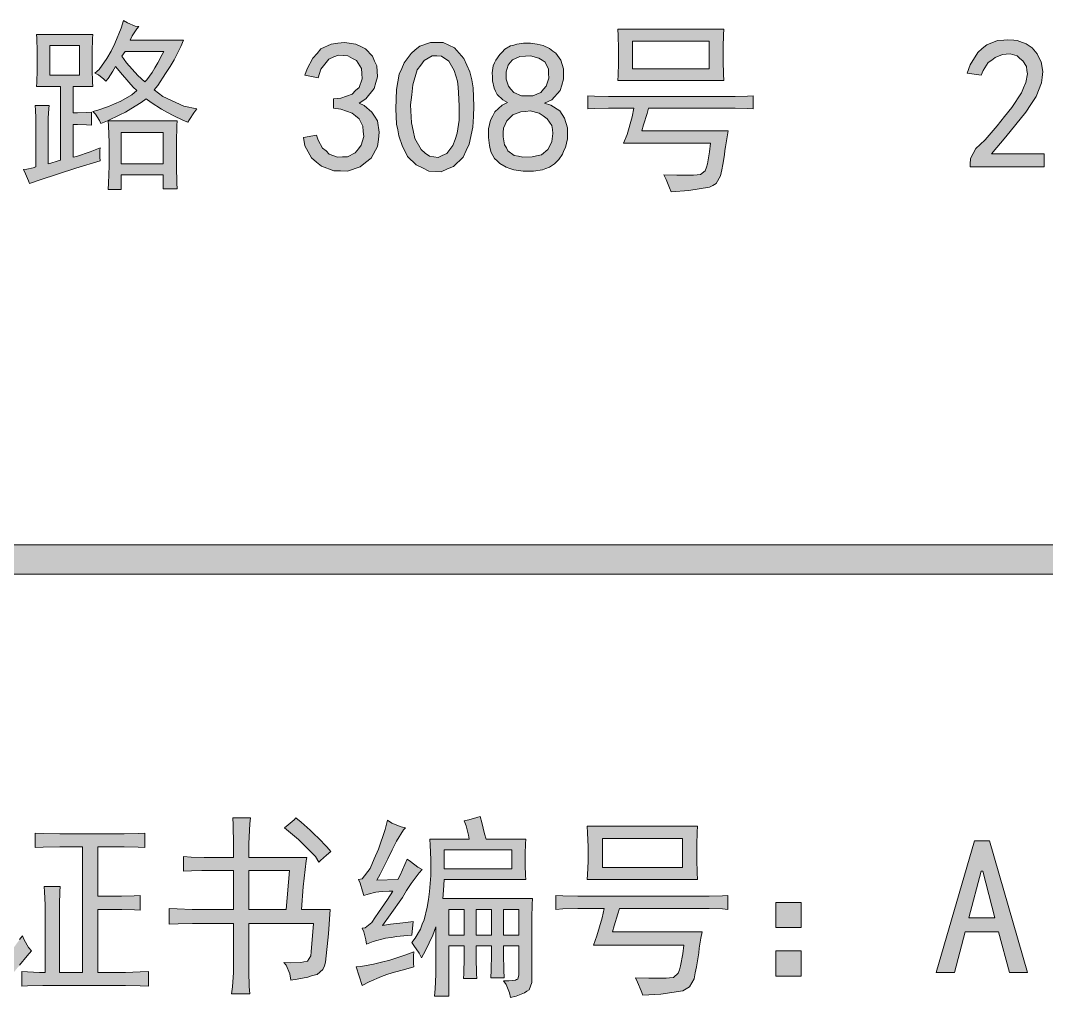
# Model space of a CAD drawing. Header units: millimetres. Extents: x -30643 to 86172, y -19411 to 63186.
# Drawn here: x 79510 to 81593, y 49665 to 51647 of the extents above; entities that cross this region are included whole.
import ezdxf

# ---------------------------------------------------------------- set-up
doc = ezdxf.new("R2010")
doc.units = ezdxf.units.MM

msp = doc.modelspace()

# ---------------------------------------------------------------- hatches: boundary and pattern name
h = msp.add_hatch(color=0)
h.paths.add_polyline_path([(79750.6, 51634.9), (79746.4, 51630), (79737.2, 51615.9), (79733, 51606.7), (79841.4, 51606.7), (79835.7, 51594.1), (79822.4, 51567.3), (79813.9, 51553.3), (79804.8, 51539.2), (79789.3, 51515.3), (79781.5, 51506.1), (79799.1, 51492.7), (79842.1, 51473), (79868.1, 51467.4), (79861.8, 51459.7), (79853.3, 51446.3), (79849.8, 51440.7), (79841.4, 51444.2), (79820.3, 51454), (79808.3, 51460.4), (79796.3, 51466.7), (79775.2, 51480.8), (79765.4, 51487.8), (79755.5, 51480.8), (79734.4, 51467.4), (79723.1, 51461.1), (79711.9, 51455.4), (79686.6, 51443.5), (79673.2, 51437.9), (79670.4, 51444.2), (79662.6, 51456.9), (79657, 51462.5), (79666.9, 51465.3), (79688.7, 51472.3), (79701.3, 51478), (79714, 51482.9), (79736.5, 51496.3), (79746.4, 51504.7), (79738.6, 51511.7), (79717.5, 51536.4), (79703.4, 51553.3), (79697.8, 51544.1), (79688, 51529.3), (79683.7, 51523.7), (79679.5, 51527.9), (79668.3, 51536.4), (79661.2, 51539.9), (79669.7, 51547.6), (79685.8, 51570.1), (79694.3, 51584.9), (79702, 51600.4), (79714.7, 51631.4), (79719.6, 51646.8), (79727.4, 51641.9), (79742.8, 51635.6)])
h.paths.add_polyline_path([(79716.1, 51574.4), (79725.3, 51561), (79748.5, 51535), (79762.6, 51522.3), (79766.8, 51526.5), (79777.3, 51541.3), (79783, 51551.1), (79789.3, 51561), (79797.7, 51577.9), (79801.3, 51584.2), (79722.4, 51584.2)])
h = msp.add_hatch(color=0)
h.paths.add_polyline_path([(80937.7, 51629.3), (80937, 51618), (80936.3, 51592.7), (80936.3, 51578.6), (80936.3, 51564.5), (80937, 51537.8), (80937.7, 51525.1), (80722.4, 51525.1), (80723.1, 51535.7), (80723.8, 51560.3), (80723.8, 51574.4), (80723.8, 51589.1), (80723.1, 51616.6), (80722.4, 51629.3)])
h.paths.add_polyline_path([(80908.1, 51549), (80908.1, 51605.3), (80752.6, 51605.3), (80752.6, 51549)])
h = msp.add_hatch(color=0)
h.paths.add_polyline_path([(79671.8, 51361.9), (79622.5, 51347.1), (79550, 51323.9), (79528.2, 51316.1), (79526.8, 51321.7), (79520.5, 51335.8), (79516.3, 51344.3), (79523.3, 51345), (79536, 51347.8), (79541.6, 51349.9), (79541.6, 51443.5), (79541.6, 51449.1), (79540.9, 51465.3), (79540.2, 51474.4), (79568.3, 51474.4), (79567.6, 51468.1), (79566.2, 51448.4), (79566.2, 51435.7), (79566.2, 51356.2), (79571.9, 51357.6), (79584.5, 51361.2), (79591.6, 51363.3), (79591.6, 51513.1), (79543, 51513.1), (79543.7, 51520.9), (79544.4, 51546.9), (79544.4, 51565.2), (79544.4, 51584.2), (79543.7, 51611), (79543, 51618.7), (79657, 51618.7), (79656.3, 51610.3), (79655.6, 51583.5), (79655.6, 51565.2), (79655.6, 51547.6), (79656.3, 51521.6), (79657, 51513.1), (79616.9, 51513.1), (79616.9, 51459.7), (79626, 51459.7), (79644.3, 51460.4), (79654.2, 51461.1), (79654.2, 51434.3), (79644.3, 51435), (79626, 51435.7), (79616.9, 51435.7), (79616.9, 51369.6), (79623.9, 51371), (79651.4, 51380.1), (79671.8, 51388.6), (79671.1, 51383), (79671.1, 51369.6)])
h.paths.add_polyline_path([(79630.3, 51535.7), (79630.3, 51596.2), (79569.7, 51596.2), (79569.7, 51535.7)])
h = msp.add_hatch(color=0)
h.dxf.hatch_style = 2
h.paths.add_polyline_path([(81438, 51355.5), (81438.7, 51366.8), (81449.3, 51387.2), (81458.4, 51395.6), (81468.3, 51404.8), (81492.9, 51432.9), (81507.7, 51451.9), (81522.5, 51470.2), (81542.2, 51499.8), (81546.4, 51510.3), (81550.6, 51520.9), (81554.1, 51538.5), (81552.7, 51545.5), (81552, 51553.3), (81545, 51565.2), (81538.6, 51570.1), (81533, 51575.1), (81518.9, 51579.3), (81511.2, 51578.6), (81503.5, 51577.9), (81488.7, 51571.6), (81481.6, 51566.6), (81474.6, 51561.7), (81464, 51545.5), (81460.5, 51535.7), (81431.7, 51539.9), (81438, 51556.8), (81453.5, 51582.1), (81462.6, 51589.8), (81471.8, 51597.6), (81493.6, 51606), (81506.3, 51606.7), (81513.3, 51607.4), (81526.7, 51606.7), (81533, 51606), (81538.6, 51604.6), (81551.3, 51599.7), (81557.6, 51595.5), (81564, 51591.3), (81573.8, 51579.3), (81578, 51570.8), (81582.3, 51563.1), (81585.1, 51543.4), (81584.4, 51531.4), (81583, 51520.2), (81571.7, 51492.7), (81561.2, 51476.6), (81550.6, 51461.1), (81510.5, 51411.1), (81480.9, 51376.6), (81587.9, 51376.6), (81587.9, 51349.9), (81438, 51349.9)])
h = msp.add_hatch(color=0)
h.dxf.hatch_style = 2
h.paths.add_polyline_path([(80084.8, 51409.7), (80110.9, 51413.9), (80114.4, 51404.1), (80123.5, 51387.9), (80130.6, 51382.3), (80136.9, 51375.9), (80153.8, 51369.6), (80163.6, 51370.3), (80174.2, 51370.3), (80189.7, 51378.7), (80196, 51386.5), (80201.6, 51394.2), (80207.3, 51411.8), (80205.9, 51421.7), (80205.2, 51432.2), (80197.4, 51447.7), (80190.4, 51453.3), (80183.4, 51459), (80160.8, 51466.7), (80145.4, 51468.8), (80145.4, 51487.8), (80160.8, 51489.2), (80183.4, 51497.7), (80190.4, 51504.7), (80197.4, 51511), (80203.8, 51528.6), (80203.1, 51539.2), (80202.3, 51549.7), (80192.5, 51565.9), (80184.1, 51570.1), (80174.9, 51575.1), (80155.9, 51576.5), (80146.1, 51573), (80136.2, 51568.7), (80120, 51548.3), (80114.4, 51530.7), (80087.7, 51535.7), (80091.9, 51549), (80103.8, 51570.8), (80112.3, 51580), (80120, 51589.1), (80141.1, 51599), (80154.5, 51601.1), (80167.9, 51602.5), (80191.1, 51599), (80200.9, 51594.1), (80210.8, 51589.1), (80224.9, 51574.4), (80229.1, 51564.5), (80233.3, 51554.7), (80234.7, 51532.8), (80231.2, 51520.9), (80228.4, 51508.9), (80211.5, 51487.8), (80197.4, 51479.4), (80208, 51474.4), (80223.5, 51461.1), (80229.1, 51452.6), (80234.7, 51443.5), (80238.2, 51420.3), (80236.8, 51405.5), (80234.7, 51391.4), (80222.1, 51367.5), (80210.8, 51359), (80199.5, 51349.9), (80174.2, 51341.4), (80160.1, 51342.2), (80146.1, 51342.2), (80121.4, 51351.3), (80110.9, 51359.7), (80101, 51368.2), (80087.7, 51392.8)])
h = msp.add_hatch(color=0)
h.paths.add_polyline_path([(80272.7, 51487.1), (80273.4, 51506.8), (80279.1, 51537.8), (80284, 51549.7), (80288.9, 51561), (80303, 51580), (80311.4, 51587.7), (80320.6, 51594.8), (80342.4, 51602.5), (80355, 51602.5), (80368.4, 51602.5), (80390.9, 51591.3), (80400.8, 51580.7), (80409.9, 51570.1), (80422.6, 51542.7), (80426.1, 51526.5), (80428.9, 51510.3), (80430.3, 51473), (80429.6, 51451.9), (80428.2, 51430.8), (80421.2, 51396.3), (80414.9, 51383), (80408.5, 51369.6), (80389.5, 51350.6), (80376.9, 51345.7), (80364.2, 51340), (80338.9, 51341.4), (80326.2, 51347.8), (80313.5, 51354.1), (80295.9, 51371), (80291, 51380.9), (80285.4, 51391.4), (80278.3, 51413.2), (80276.2, 51425.2), (80273.4, 51436.4), (80272, 51467.4)])
h.paths.add_polyline_path([(80304.4, 51496.3), (80301.6, 51475.9), (80303.7, 51439.3), (80307.2, 51423.8), (80310.7, 51407.6), (80323.4, 51385.1), (80331.8, 51378), (80340.3, 51371.7), (80357.9, 51368.9), (80366.3, 51373.1), (80375.5, 51377.3), (80388.1, 51393.5), (80392.3, 51405.5), (80396.6, 51418.1), (80400.8, 51444.9), (80400.8, 51459), (80400.8, 51473.7), (80399.4, 51499.8), (80398.7, 51511.7), (80397.3, 51523.7), (80390.2, 51545.5), (80385.3, 51554.7), (80379.7, 51564.5), (80364.9, 51574.4), (80355, 51575.1), (80345.9, 51575.1), (80329.7, 51565.9), (80322.7, 51556.1), (80315.6, 51546.9), (80306.5, 51516.7)])
h = msp.add_hatch(color=0)
h.paths.add_polyline_path([(80459.9, 51418.1), (80459.9, 51427.3), (80464.1, 51444.9), (80469, 51453.3), (80473.3, 51461.8), (80488, 51475.1), (80498.6, 51480.8), (80489.5, 51485.7), (80477.5, 51497), (80474.7, 51503.3), (80471.9, 51509.6), (80468.3, 51524.4), (80468.3, 51532.8), (80467.6, 51540.6), (80469.7, 51554.7), (80472.6, 51561), (80475.4, 51566.6), (80483.1, 51577.9), (80488, 51582.8), (80493.7, 51588.4), (80504.9, 51595.5), (80511.3, 51596.9), (80517.6, 51599), (80531, 51601.1), (80538.7, 51601.1), (80545.7, 51601.1), (80559.1, 51599), (80565.4, 51597.6), (80571.1, 51596.2), (80583.7, 51589.8), (80590.8, 51584.9), (80597.1, 51580.7), (80607, 51566.6), (80609.8, 51557.5), (80612.6, 51549), (80612.6, 51527.9), (80609.1, 51516), (80605.6, 51504.7), (80588.7, 51485.7), (80573.9, 51479.4), (80586.6, 51475.1), (80604.9, 51463.9), (80609.8, 51456.1), (80614.7, 51448.4), (80620.3, 51429.4), (80620.3, 51418.1), (80620.3, 51406.9), (80616.8, 51389.3), (80613.3, 51383), (80610.5, 51375.9), (80602.7, 51364.7), (80598.5, 51360.4), (80594.3, 51356.2), (80583.7, 51349.2), (80576.7, 51346.4), (80569.7, 51343.6), (80551.4, 51341.4), (80540.8, 51341.4), (80530.3, 51341.4), (80511.3, 51343.6), (80503.5, 51346.4), (80495.8, 51349.2), (80483.1, 51356.9), (80477.5, 51361.9), (80472.6, 51366.8), (80465.5, 51379.4), (80463.4, 51386.5), (80462, 51393.5), (80459.9, 51409.7)])
h.paths.add_polyline_path([(80490.2, 51419.6), (80490.2, 51411.1), (80493, 51394.9), (80496.5, 51388.6), (80499.3, 51382.3), (80512, 51373.1), (80521.1, 51371.7), (80529.6, 51369.6), (80548.6, 51370.3), (80557.7, 51372.4), (80567.6, 51374.5), (80580.9, 51385.1), (80584.4, 51392.8), (80588.7, 51401.3), (80590.8, 51417.4), (80590.1, 51425.9), (80588.7, 51433.6), (80579.5, 51447.7), (80571.1, 51453.3), (80563.3, 51459), (80545, 51463.9), (80535.9, 51462.5), (80526, 51461.8), (80509.9, 51455.4), (80503.5, 51449.1), (80497.2, 51443.5), (80490.9, 51428.7)])
h.paths.add_polyline_path([(80495.8, 51535.7), (80495.8, 51527.9), (80500.7, 51513.8), (80505.6, 51507.5), (80511.3, 51500.5), (80527.4, 51494.1), (80538.7, 51494.1), (80550, 51494.1), (80566.2, 51500.5), (80571.8, 51507.5), (80577.4, 51513.8), (80583, 51530), (80582.3, 51539.2), (80582.3, 51548.3), (80575.3, 51562.4), (80569, 51566.6), (80562.6, 51570.8), (80545.7, 51575.1), (80535.2, 51574.4), (80523.9, 51573.7), (80509.2, 51567.3), (80504.2, 51561.7), (80500, 51556.1), (80495.8, 51542.7)])
h = msp.add_hatch(color=0)
h.dxf.hatch_style = 2
h.paths.add_polyline_path([(80946.8, 51492.7), (80960.9, 51492.7), (80986.2, 51493.4), (80997.5, 51494.1), (80997.5, 51467.4), (80986.2, 51468.1), (80960.9, 51468.8), (80946.8, 51468.8), (80785, 51468.8), (80782.2, 51458.3), (80775.1, 51435), (80771.6, 51423.1), (80946.8, 51423.1), (80944.7, 51411.1), (80941.2, 51390.7), (80939.8, 51383), (80939.1, 51374.5), (80935.6, 51354.8), (80933.5, 51343.6), (80931.4, 51331.6), (80922.2, 51316.1), (80915.9, 51311.9), (80908.8, 51308.4), (80866.6, 51302), (80830.7, 51299.2), (80827.9, 51307.7), (80820.9, 51324.6), (80816, 51333.7), (80842.7, 51333), (80876.5, 51333), (80883.5, 51333.7), (80890.5, 51334.4), (80899.7, 51342.2), (80902.5, 51349.2), (80904.6, 51356.2), (80908.8, 51380.1), (80911, 51397.7), (80734.3, 51397.7), (80741.4, 51415.3), (80751.9, 51451.2), (80755.4, 51468.8), (80719.6, 51468.8), (80704.1, 51468.8), (80675.2, 51468.1), (80661.9, 51467.4), (80661.9, 51494.1), (80675.2, 51493.4), (80704.1, 51492.7), (80719.6, 51492.7)])
h = msp.add_hatch(color=0)
h.paths.add_polyline_path([(79828, 51443.5), (79827.3, 51433.6), (79826.6, 51399.9), (79826.6, 51375.2), (79826.6, 51351.3), (79827.3, 51316.8), (79828, 51305.6), (79799.8, 51305.6), (79799.8, 51333.7), (79714.7, 51333.7), (79714.7, 51304.2), (79688, 51304.2), (79688.7, 51316.8), (79690.1, 51352), (79690.1, 51375.2), (79690.1, 51399.1), (79688.7, 51432.9), (79688, 51443.5)])
h.paths.add_polyline_path([(79799.8, 51356.2), (79799.8, 51419.6), (79714.7, 51419.6), (79714.7, 51356.2)])
h = msp.add_hatch(color=0)
h.dxf.hatch_style = 2
h.paths.add_polyline_path([(84204.9, 50582.9), (84204.9, 50523.8), (77346.8, 50523.8), (77346.8, 50582.9)])
h = msp.add_hatch(color=0)
h.paths.add_polyline_path([(79942.7, 49948.9), (79942.7, 49974.9), (79942, 50015), (79941.3, 50029.1), (79977.2, 50029.1), (79975.8, 50017.1), (79973.7, 49977), (79973.7, 49948.9), (80091.2, 49948.9), (80089.8, 49941.8), (80084.1, 49889.1), (80080.6, 49843.3), (80139, 49843.3), (80135.5, 49793.4), (80129.2, 49736.4), (80127.1, 49728.6), (80124.2, 49721.6), (80112.3, 49711), (80103.1, 49708.9), (80093.3, 49706.1), (80071.5, 49701.9), (80058.8, 49699.8), (80056.7, 49712.4), (80049.7, 49730), (80044.7, 49735.7), (80058.8, 49734.9), (80079.2, 49735.7), (80085.5, 49737.1), (80092.6, 49738.5), (80099.6, 49749), (80100.3, 49757.5), (80105.2, 49814.5), (79973.7, 49814.5), (79973.7, 49732.8), (79973.7, 49717.4), (79974.4, 49687.1), (79975.8, 49672.3), (79938.5, 49672.3), (79940.6, 49686.4), (79942.7, 49715.2), (79942.7, 49730.7), (79942.7, 49814.5), (79870.2, 49814.5), (79859.7, 49814.5), (79830.1, 49813.8), (79811.8, 49813.1), (79811.8, 49845.4), (79828, 49844.7), (79859, 49843.3), (79873.7, 49843.3), (79942.7, 49843.3), (79942.7, 49922.1), (79882.9, 49922.1), (79878, 49922.1), (79857.5, 49921.4), (79841.4, 49920.7), (79841.4, 49950.3), (79856.8, 49949.6), (79882.9, 49948.9), (79893.4, 49948.9)])
h.paths.add_polyline_path([(80049.7, 49843.3), (80056, 49922.1), (79973.7, 49922.1), (79973.7, 49843.3)])
h = msp.add_hatch(color=0)
h.dxf.hatch_style = 2
h.paths.add_polyline_path([(80069.4, 50029.1), (80079.9, 50020.6), (80098.2, 50003.8), (80106.6, 49996), (80115.1, 49987.6), (80132, 49970), (80140.4, 49960.8), (80131.3, 49953.1), (80119.3, 49942.5), (80115.8, 49939), (80108.8, 49950.3), (80074.3, 49984.8), (80046.1, 50008.7), (80053.9, 50015), (80065.8, 50024.9)])
h = msp.add_hatch(color=0)
h.dxf.hatch_style = 2
h.paths.add_polyline_path([(80291.7, 50008.7), (80287.5, 50004.5), (80273.4, 49981.9), (80265, 49964.3), (80255.8, 49946.1), (80240.3, 49915.1), (80233.3, 49902.4), (80276.2, 49903.8), (80281.2, 49913), (80290.3, 49934.1), (80295.2, 49945.3), (80301.6, 49940.4), (80317, 49929.2), (80325.5, 49924.2), (80319.2, 49917.2), (80303, 49896.1), (80293.8, 49881.3), (80285.4, 49867.2), (80260.8, 49832.1), (80245.3, 49810.9), (80261.5, 49813.1), (80292.4, 49816.6), (80307.2, 49818.7), (80304.4, 49791.2), (80295.2, 49790.5), (80274.1, 49788.4), (80262.9, 49786.3), (80250.9, 49784.9), (80226.3, 49777.9), (80212.9, 49772.9), (80211.5, 49781.4), (80207.3, 49797.6), (80203.8, 49805.3), (80210.1, 49806), (80223.5, 49816.6), (80229.8, 49826.4), (80236.8, 49837), (80255.1, 49863.7), (80265.7, 49880.6), (80258.6, 49880.6), (80244.6, 49879.9), (80237.5, 49879.2), (80231.2, 49878.5), (80215.7, 49874.3), (80207.3, 49871.5), (80204.5, 49880.6), (80199.5, 49896.8), (80196, 49903.8), (80203.8, 49905.2), (80219.9, 49926.3), (80228.4, 49946.1), (80236.8, 49965.8), (80250.2, 50005.2), (80255.1, 50024.2), (80264.3, 50018.5), (80282.6, 50010.8)])
h = msp.add_hatch(color=0)
h.paths.add_polyline_path([(80443, 50031.9), (80446.5, 50019.9), (80452.2, 49996.7), (80455.7, 49985.5), (80535.9, 49985.5), (80535.2, 49976.3), (80534.5, 49955.9), (80534.5, 49943.9), (80534.5, 49932.7), (80535.2, 49912.3), (80535.9, 49903.8), (80370.5, 49903.8), (80369.8, 49892.6), (80368.4, 49872.9), (80367.7, 49865.1), (80549.3, 49865.1), (80548.6, 49853.2), (80547.9, 49826.4), (80547.9, 49813.1), (80547.9, 49706.1), (80547.9, 49694.8), (80542.9, 49680.1), (80538, 49677.2), (80533.1, 49673.7), (80516.2, 49667.4), (80504.9, 49664.6), (80502.8, 49673.7), (80495.8, 49690.6), (80490.9, 49698.4), (80501.4, 49698.4), (80514.8, 49699.8), (80516.9, 49701.2), (80519.7, 49701.9), (80521.8, 49710.3), (80521.8, 49717.4), (80521.8, 49769.4), (80490.9, 49769.4), (80490.9, 49752.5), (80491.6, 49720.2), (80492.3, 49704.7), (80464.8, 49704.7), (80465.5, 49720.2), (80466.2, 49752.5), (80466.2, 49769.4), (80435.3, 49769.4), (80435.3, 49745.5), (80436, 49712.4), (80436.7, 49703.3), (80409.2, 49703.3), (80409.9, 49712.4), (80410.6, 49745.5), (80410.6, 49769.4), (80379.7, 49769.4), (80379.7, 49667.4), (80350.8, 49667.4), (80352.2, 49682.2), (80353.6, 49711), (80353.6, 49725.1), (80353.6, 49808.1), (80347.3, 49791.2), (80332.5, 49759.6), (80324.1, 49744.8), (80319.2, 49754.7), (80308.6, 49770.1), (80304.4, 49775.8), (80311.4, 49784.9), (80322, 49803.2), (80325.5, 49813.1), (80329.7, 49822.2), (80336, 49847.5), (80338.2, 49863.7), (80340.3, 49879.9), (80343.1, 49912.3), (80343.1, 49928.5), (80343.1, 49944.6), (80341.7, 49973.5), (80341, 49985.5), (80421.2, 49985.5), (80419.8, 49993.9), (80414.9, 50012.9), (80410.6, 50022.8), (80420.5, 50024.9), (80436.7, 50029.8)])
h.paths.add_polyline_path([(80507.7, 49925.6), (80507.7, 49964.3), (80370.5, 49964.3), (80370.5, 49925.6)])
h.paths.add_polyline_path([(80466.2, 49791.2), (80466.2, 49843.3), (80435.3, 49843.3), (80435.3, 49791.2)])
h.paths.add_polyline_path([(80521.8, 49791.2), (80521.8, 49843.3), (80490.9, 49843.3), (80490.9, 49791.2)])
h.paths.add_polyline_path([(80410.6, 49791.2), (80410.6, 49843.3), (80379.7, 49843.3), (80379.7, 49791.2)])
h = msp.add_hatch(color=0)
h.paths.add_polyline_path([(80884.2, 50012.2), (80883.5, 50000.2), (80882.8, 49974.2), (80882.8, 49959.4), (80882.8, 49944.6), (80883.5, 49917.2), (80884.2, 49903.8), (80660.4, 49903.8), (80661.1, 49914.4), (80662.6, 49940.4), (80662.6, 49954.5), (80662.6, 49970), (80661.1, 49998.8), (80660.4, 50012.2)])
h.paths.add_polyline_path([(80854, 49928.5), (80854, 49986.9), (80691.4, 49986.9), (80691.4, 49928.5)])
h = msp.add_hatch(color=0)
h.dxf.hatch_style = 2
h.paths.add_polyline_path([(79705.6, 49996.7), (79721, 49996.7), (79749.2, 49997.4), (79762.6, 49998.1), (79762.6, 49968.6), (79749.2, 49969.3), (79721, 49970), (79705.6, 49970), (79666.9, 49970), (79666.9, 49870.1), (79702, 49870.1), (79715.4, 49870.1), (79740.7, 49870.8), (79753.4, 49871.5), (79753.4, 49841.9), (79741.4, 49842.6), (79716.1, 49843.3), (79702, 49843.3), (79666.9, 49843.3), (79666.9, 49715.2), (79709.8, 49715.2), (79723.1, 49715.2), (79753.4, 49716.7), (79770.3, 49717.4), (79770.3, 49687.8), (79753.4, 49688.5), (79723.1, 49689.2), (79709.8, 49689.2), (79574, 49689.2), (79555.7, 49689.2), (79524.7, 49688.5), (79512.7, 49687.8), (79512.7, 49717.4), (79524.7, 49716.7), (79548.6, 49715.2), (79560.6, 49715.2), (79560.6, 49836.3), (79560.6, 49852.5), (79559.2, 49879.2), (79558.5, 49889.8), (79590.9, 49889.8), (79590.1, 49879.9), (79589.4, 49853.2), (79589.4, 49836.3), (79589.4, 49715.2), (79635.9, 49715.2), (79635.9, 49970), (79608.4, 49970), (79590.1, 49970), (79556.4, 49969.3), (79540.2, 49968.6), (79540.2, 49998.1), (79556.4, 49997.4), (79590.1, 49996.7), (79608.4, 49996.7)])
h = msp.add_hatch(color=0)
h.paths.add_polyline_path([(81554.1, 49715.2), (81517.5, 49715.2), (81495.7, 49797.6), (81427.5, 49797.6), (81406.3, 49715.2), (81369, 49715.2), (81446.5, 49982.6), (81477.4, 49982.6)])
h.paths.add_polyline_path([(81488, 49826.4), (81463.3, 49920.7), (81460.5, 49920.7), (81435.2, 49826.4)])
h = msp.add_hatch(color=0)
h.dxf.hatch_style = 2
h.paths.add_polyline_path([(79441.7, 49699.8), (79450.8, 49709.6), (79460, 49728.6), (79460, 49738.5), (79460, 49877.8), (79445.9, 49877.8), (79435.3, 49877.8), (79413.5, 49877.1), (79403, 49876.4), (79403, 49905.2), (79412.8, 49904.5), (79434.6, 49903.8), (79445.9, 49903.8), (79490.9, 49903.8), (79490.2, 49889.1), (79489.5, 49858.1), (79489.5, 49841.9), (79489.5, 49757.5), (79496.6, 49765.9), (79508.5, 49782.1), (79514.2, 49789.8), (79517.7, 49781.4), (79526.8, 49765.9), (79532.4, 49758.9), (79524, 49749), (79508.5, 49730), (79500.8, 49720.9), (79493.7, 49711.7), (79475.4, 49689.2), (79464.9, 49675.1), (79459.3, 49682.2), (79447.3, 49694.8)])
h = msp.add_hatch(color=0)
h.dxf.hatch_style = 2
h.paths.add_polyline_path([(80894.1, 49870.1), (80908.1, 49870.1), (80934.9, 49870.8), (80946.1, 49871.5), (80946.1, 49843.3), (80934.9, 49844.7), (80908.1, 49845.4), (80894.1, 49845.4), (80725.9, 49845.4), (80722.4, 49834.2), (80715.3, 49810.2), (80711.8, 49797.6), (80894.1, 49797.6), (80891.3, 49784.9), (80887.7, 49764.5), (80887, 49755.4), (80885.6, 49746.9), (80882.1, 49726.5), (80880, 49714.5), (80877.9, 49702.6), (80868, 49686.4), (80861.7, 49682.2), (80854.7, 49678), (80810.3, 49671.6), (80773.7, 49669.5), (80770.2, 49678), (80762.5, 49695.5), (80758.3, 49704.7), (80785.7, 49704), (80820.9, 49704), (80827.9, 49704.7), (80835.7, 49705.4), (80845.5, 49713.8), (80847.6, 49720.9), (80849.7, 49728.6), (80854.7, 49753.2), (80856.8, 49770.8), (80673.1, 49770.8), (80680.1, 49789.8), (80690.7, 49826.4), (80694.9, 49845.4), (80657.6, 49845.4), (80641.4, 49845.4), (80611.2, 49844.7), (80597.1, 49843.3), (80597.1, 49871.5), (80611.2, 49870.8), (80641.4, 49870.1), (80657.6, 49870.1)])
h = msp.add_hatch(color=0)
h.dxf.hatch_style = 2
h.paths.add_polyline_path([(81043.2, 49857.4), (81094.6, 49857.4), (81094.6, 49806.7), (81043.2, 49806.7)])
h = msp.add_hatch(color=0)
h.dxf.hatch_style = 2
h.paths.add_polyline_path([(80308.6, 49757.5), (80307.9, 49749), (80307.9, 49733.5), (80308.6, 49726.5), (80292.4, 49722.3), (80265, 49714.5), (80253.7, 49711), (80243.2, 49706.8), (80217.8, 49696.2), (80203.8, 49689.2), (80191.8, 49726.5), (80200.9, 49727.2), (80227, 49732.1), (80243.2, 49736.4), (80260.1, 49740.6), (80292.4, 49751.1)])
h = msp.add_hatch(color=0)
h.dxf.hatch_style = 2
h.paths.add_polyline_path([(81043.2, 49758.9), (81094.6, 49758.9), (81094.6, 49707.5), (81043.2, 49707.5)])

# ---------------------------------------------------------------- linework, layer by layer
at = {"color": 0, "lineweight": 0}
for points in [[(79750.6, 51634.9), (79746.4, 51630), (79737.2, 51615.9), (79733, 51606.7), (79841.4, 51606.7), (79835.7, 51594.1), (79822.4, 51567.3), (79813.9, 51553.3), (79804.8, 51539.2), (79789.3, 51515.3), (79781.5, 51506.1), (79799.1, 51492.7), (79842.1, 51473), (79868.1, 51467.4), (79861.8, 51459.7), (79853.3, 51446.3), (79849.8, 51440.7), (79841.4, 51444.2), (79820.3, 51454), (79808.3, 51460.4), (79796.3, 51466.7), (79775.2, 51480.8), (79765.4, 51487.8), (79755.5, 51480.8), (79734.4, 51467.4), (79723.1, 51461.1), (79711.9, 51455.4), (79686.6, 51443.5), (79673.2, 51437.9), (79670.4, 51444.2), (79662.6, 51456.9), (79657, 51462.5), (79666.9, 51465.3), (79688.7, 51472.3), (79701.3, 51478), (79714, 51482.9), (79736.5, 51496.3), (79746.4, 51504.7), (79738.6, 51511.7), (79717.5, 51536.4), (79703.4, 51553.3), (79697.8, 51544.1), (79688, 51529.3), (79683.7, 51523.7), (79679.5, 51527.9), (79668.3, 51536.4), (79661.2, 51539.9), (79669.7, 51547.6), (79685.8, 51570.1), (79694.3, 51584.9), (79702, 51600.4), (79714.7, 51631.4), (79719.6, 51646.8), (79727.4, 51641.9), (79742.8, 51635.6)], [(80937.7, 51629.3), (80937, 51618), (80936.3, 51592.7), (80936.3, 51578.6), (80936.3, 51564.5), (80937, 51537.8), (80937.7, 51525.1), (80722.4, 51525.1), (80723.1, 51535.7), (80723.8, 51560.3), (80723.8, 51574.4), (80723.8, 51589.1), (80723.1, 51616.6), (80722.4, 51629.3)], [(79671.8, 51361.9), (79622.5, 51347.1), (79550, 51323.9), (79528.2, 51316.1), (79526.8, 51321.7), (79520.5, 51335.8), (79516.3, 51344.3), (79523.3, 51345), (79536, 51347.8), (79541.6, 51349.9), (79541.6, 51443.5), (79541.6, 51449.1), (79540.9, 51465.3), (79540.2, 51474.4), (79568.3, 51474.4), (79567.6, 51468.1), (79566.2, 51448.4), (79566.2, 51435.7), (79566.2, 51356.2), (79571.9, 51357.6), (79584.5, 51361.2), (79591.6, 51363.3), (79591.6, 51513.1), (79543, 51513.1), (79543.7, 51520.9), (79544.4, 51546.9), (79544.4, 51565.2), (79544.4, 51584.2), (79543.7, 51611), (79543, 51618.7), (79657, 51618.7), (79656.3, 51610.3), (79655.6, 51583.5), (79655.6, 51565.2), (79655.6, 51547.6), (79656.3, 51521.6), (79657, 51513.1), (79616.9, 51513.1), (79616.9, 51459.7), (79626, 51459.7), (79644.3, 51460.4), (79654.2, 51461.1), (79654.2, 51434.3), (79644.3, 51435), (79626, 51435.7), (79616.9, 51435.7), (79616.9, 51369.6), (79623.9, 51371), (79651.4, 51380.1), (79671.8, 51388.6), (79671.1, 51383), (79671.1, 51369.6)], [(80908.1, 51549), (80908.1, 51605.3), (80752.6, 51605.3), (80752.6, 51549)], [(81438, 51355.5), (81438.7, 51366.8), (81449.3, 51387.2), (81458.4, 51395.6), (81468.3, 51404.8), (81492.9, 51432.9), (81507.7, 51451.9), (81522.5, 51470.2), (81542.2, 51499.8), (81546.4, 51510.3), (81550.6, 51520.9), (81554.1, 51538.5), (81552.7, 51545.5), (81552, 51553.3), (81545, 51565.2), (81538.6, 51570.1), (81533, 51575.1), (81518.9, 51579.3), (81511.2, 51578.6), (81503.5, 51577.9), (81488.7, 51571.6), (81481.6, 51566.6), (81474.6, 51561.7), (81464, 51545.5), (81460.5, 51535.7), (81431.7, 51539.9), (81438, 51556.8), (81453.5, 51582.1), (81462.6, 51589.8), (81471.8, 51597.6), (81493.6, 51606), (81506.3, 51606.7), (81513.3, 51607.4), (81526.7, 51606.7), (81533, 51606), (81538.6, 51604.6), (81551.3, 51599.7), (81557.6, 51595.5), (81564, 51591.3), (81573.8, 51579.3), (81578, 51570.8), (81582.3, 51563.1), (81585.1, 51543.4), (81584.4, 51531.4), (81583, 51520.2), (81571.7, 51492.7), (81561.2, 51476.6), (81550.6, 51461.1), (81510.5, 51411.1), (81480.9, 51376.6), (81587.9, 51376.6), (81587.9, 51349.9), (81438, 51349.9)], [(79630.3, 51535.7), (79630.3, 51596.2), (79569.7, 51596.2), (79569.7, 51535.7)], [(80084.8, 51409.7), (80110.9, 51413.9), (80114.4, 51404.1), (80123.5, 51387.9), (80130.6, 51382.3), (80136.9, 51375.9), (80153.8, 51369.6), (80163.6, 51370.3), (80174.2, 51370.3), (80189.7, 51378.7), (80196, 51386.5), (80201.6, 51394.2), (80207.3, 51411.8), (80205.9, 51421.7), (80205.2, 51432.2), (80197.4, 51447.7), (80190.4, 51453.3), (80183.4, 51459), (80160.8, 51466.7), (80145.4, 51468.8), (80145.4, 51487.8), (80160.8, 51489.2), (80183.4, 51497.7), (80190.4, 51504.7), (80197.4, 51511), (80203.8, 51528.6), (80203.1, 51539.2), (80202.3, 51549.7), (80192.5, 51565.9), (80184.1, 51570.1), (80174.9, 51575.1), (80155.9, 51576.5), (80146.1, 51573), (80136.2, 51568.7), (80120, 51548.3), (80114.4, 51530.7), (80087.7, 51535.7), (80091.9, 51549), (80103.8, 51570.8), (80112.3, 51580), (80120, 51589.1), (80141.1, 51599), (80154.5, 51601.1), (80167.9, 51602.5), (80191.1, 51599), (80200.9, 51594.1), (80210.8, 51589.1), (80224.9, 51574.4), (80229.1, 51564.5), (80233.3, 51554.7), (80234.7, 51532.8), (80231.2, 51520.9), (80228.4, 51508.9), (80211.5, 51487.8), (80197.4, 51479.4), (80208, 51474.4), (80223.5, 51461.1), (80229.1, 51452.6), (80234.7, 51443.5), (80238.2, 51420.3), (80236.8, 51405.5), (80234.7, 51391.4), (80222.1, 51367.5), (80210.8, 51359), (80199.5, 51349.9), (80174.2, 51341.4), (80160.1, 51342.2), (80146.1, 51342.2), (80121.4, 51351.3), (80110.9, 51359.7), (80101, 51368.2), (80087.7, 51392.8)], [(80272.7, 51487.1), (80273.4, 51506.8), (80279.1, 51537.8), (80284, 51549.7), (80288.9, 51561), (80303, 51580), (80311.4, 51587.7), (80320.6, 51594.8), (80342.4, 51602.5), (80355, 51602.5), (80368.4, 51602.5), (80390.9, 51591.3), (80400.8, 51580.7), (80409.9, 51570.1), (80422.6, 51542.7), (80426.1, 51526.5), (80428.9, 51510.3), (80430.3, 51473), (80429.6, 51451.9), (80428.2, 51430.8), (80421.2, 51396.3), (80414.9, 51383), (80408.5, 51369.6), (80389.5, 51350.6), (80376.9, 51345.7), (80364.2, 51340), (80338.9, 51341.4), (80326.2, 51347.8), (80313.5, 51354.1), (80295.9, 51371), (80291, 51380.9), (80285.4, 51391.4), (80278.3, 51413.2), (80276.2, 51425.2), (80273.4, 51436.4), (80272, 51467.4)], [(80459.9, 51418.1), (80459.9, 51427.3), (80464.1, 51444.9), (80469, 51453.3), (80473.3, 51461.8), (80488, 51475.1), (80498.6, 51480.8), (80489.5, 51485.7), (80477.5, 51497), (80474.7, 51503.3), (80471.9, 51509.6), (80468.3, 51524.4), (80468.3, 51532.8), (80467.6, 51540.6), (80469.7, 51554.7), (80472.6, 51561), (80475.4, 51566.6), (80483.1, 51577.9), (80488, 51582.8), (80493.7, 51588.4), (80504.9, 51595.5), (80511.3, 51596.9), (80517.6, 51599), (80531, 51601.1), (80538.7, 51601.1), (80545.7, 51601.1), (80559.1, 51599), (80565.4, 51597.6), (80571.1, 51596.2), (80583.7, 51589.8), (80590.8, 51584.9), (80597.1, 51580.7), (80607, 51566.6), (80609.8, 51557.5), (80612.6, 51549), (80612.6, 51527.9), (80609.1, 51516), (80605.6, 51504.7), (80588.7, 51485.7), (80573.9, 51479.4), (80586.6, 51475.1), (80604.9, 51463.9), (80609.8, 51456.1), (80614.7, 51448.4), (80620.3, 51429.4), (80620.3, 51418.1), (80620.3, 51406.9), (80616.8, 51389.3), (80613.3, 51383), (80610.5, 51375.9), (80602.7, 51364.7), (80598.5, 51360.4), (80594.3, 51356.2), (80583.7, 51349.2), (80576.7, 51346.4), (80569.7, 51343.6), (80551.4, 51341.4), (80540.8, 51341.4), (80530.3, 51341.4), (80511.3, 51343.6), (80503.5, 51346.4), (80495.8, 51349.2), (80483.1, 51356.9), (80477.5, 51361.9), (80472.6, 51366.8), (80465.5, 51379.4), (80463.4, 51386.5), (80462, 51393.5), (80459.9, 51409.7)], [(79716.1, 51574.4), (79725.3, 51561), (79748.5, 51535), (79762.6, 51522.3), (79766.8, 51526.5), (79777.3, 51541.3), (79783, 51551.1), (79789.3, 51561), (79797.7, 51577.9), (79801.3, 51584.2), (79722.4, 51584.2)], [(80304.4, 51496.3), (80301.6, 51475.9), (80303.7, 51439.3), (80307.2, 51423.8), (80310.7, 51407.6), (80323.4, 51385.1), (80331.8, 51378), (80340.3, 51371.7), (80357.9, 51368.9), (80366.3, 51373.1), (80375.5, 51377.3), (80388.1, 51393.5), (80392.3, 51405.5), (80396.6, 51418.1), (80400.8, 51444.9), (80400.8, 51459), (80400.8, 51473.7), (80399.4, 51499.8), (80398.7, 51511.7), (80397.3, 51523.7), (80390.2, 51545.5), (80385.3, 51554.7), (80379.7, 51564.5), (80364.9, 51574.4), (80355, 51575.1), (80345.9, 51575.1), (80329.7, 51565.9), (80322.7, 51556.1), (80315.6, 51546.9), (80306.5, 51516.7)], [(80495.8, 51535.7), (80495.8, 51527.9), (80500.7, 51513.8), (80505.6, 51507.5), (80511.3, 51500.5), (80527.4, 51494.1), (80538.7, 51494.1), (80550, 51494.1), (80566.2, 51500.5), (80571.8, 51507.5), (80577.4, 51513.8), (80583, 51530), (80582.3, 51539.2), (80582.3, 51548.3), (80575.3, 51562.4), (80569, 51566.6), (80562.6, 51570.8), (80545.7, 51575.1), (80535.2, 51574.4), (80523.9, 51573.7), (80509.2, 51567.3), (80504.2, 51561.7), (80500, 51556.1), (80495.8, 51542.7)], [(80946.8, 51492.7), (80960.9, 51492.7), (80986.2, 51493.4), (80997.5, 51494.1), (80997.5, 51467.4), (80986.2, 51468.1), (80960.9, 51468.8), (80946.8, 51468.8), (80785, 51468.8), (80782.2, 51458.3), (80775.1, 51435), (80771.6, 51423.1), (80946.8, 51423.1), (80944.7, 51411.1), (80941.2, 51390.7), (80939.8, 51383), (80939.1, 51374.5), (80935.6, 51354.8), (80933.5, 51343.6), (80931.4, 51331.6), (80922.2, 51316.1), (80915.9, 51311.9), (80908.8, 51308.4), (80866.6, 51302), (80830.7, 51299.2), (80827.9, 51307.7), (80820.9, 51324.6), (80816, 51333.7), (80842.7, 51333), (80876.5, 51333), (80883.5, 51333.7), (80890.5, 51334.4), (80899.7, 51342.2), (80902.5, 51349.2), (80904.6, 51356.2), (80908.8, 51380.1), (80911, 51397.7), (80734.3, 51397.7), (80741.4, 51415.3), (80751.9, 51451.2), (80755.4, 51468.8), (80719.6, 51468.8), (80704.1, 51468.8), (80675.2, 51468.1), (80661.9, 51467.4), (80661.9, 51494.1), (80675.2, 51493.4), (80704.1, 51492.7), (80719.6, 51492.7)], [(80490.2, 51419.6), (80490.2, 51411.1), (80493, 51394.9), (80496.5, 51388.6), (80499.3, 51382.3), (80512, 51373.1), (80521.1, 51371.7), (80529.6, 51369.6), (80548.6, 51370.3), (80557.7, 51372.4), (80567.6, 51374.5), (80580.9, 51385.1), (80584.4, 51392.8), (80588.7, 51401.3), (80590.8, 51417.4), (80590.1, 51425.9), (80588.7, 51433.6), (80579.5, 51447.7), (80571.1, 51453.3), (80563.3, 51459), (80545, 51463.9), (80535.9, 51462.5), (80526, 51461.8), (80509.9, 51455.4), (80503.5, 51449.1), (80497.2, 51443.5), (80490.9, 51428.7)], [(79828, 51443.5), (79827.3, 51433.6), (79826.6, 51399.9), (79826.6, 51375.2), (79826.6, 51351.3), (79827.3, 51316.8), (79828, 51305.6), (79799.8, 51305.6), (79799.8, 51333.7), (79714.7, 51333.7), (79714.7, 51304.2), (79688, 51304.2), (79688.7, 51316.8), (79690.1, 51352), (79690.1, 51375.2), (79690.1, 51399.1), (79688.7, 51432.9), (79688, 51443.5)], [(79799.8, 51356.2), (79799.8, 51419.6), (79714.7, 51419.6), (79714.7, 51356.2)], [(84204.9, 50582.9), (84204.9, 50523.8), (77346.8, 50523.8), (77346.8, 50582.9)], [(79942.7, 49948.9), (79942.7, 49974.9), (79942, 50015), (79941.3, 50029.1), (79977.2, 50029.1), (79975.8, 50017.1), (79973.7, 49977), (79973.7, 49948.9), (80091.2, 49948.9), (80089.8, 49941.8), (80084.1, 49889.1), (80080.6, 49843.3), (80139, 49843.3), (80135.5, 49793.4), (80129.2, 49736.4), (80127.1, 49728.6), (80124.2, 49721.6), (80112.3, 49711), (80103.1, 49708.9), (80093.3, 49706.1), (80071.5, 49701.9), (80058.8, 49699.8), (80056.7, 49712.4), (80049.7, 49730), (80044.7, 49735.7), (80058.8, 49734.9), (80079.2, 49735.7), (80085.5, 49737.1), (80092.6, 49738.5), (80099.6, 49749), (80100.3, 49757.5), (80105.2, 49814.5), (79973.7, 49814.5), (79973.7, 49732.8), (79973.7, 49717.4), (79974.4, 49687.1), (79975.8, 49672.3), (79938.5, 49672.3), (79940.6, 49686.4), (79942.7, 49715.2), (79942.7, 49730.7), (79942.7, 49814.5), (79870.2, 49814.5), (79859.7, 49814.5), (79830.1, 49813.8), (79811.8, 49813.1), (79811.8, 49845.4), (79828, 49844.7), (79859, 49843.3), (79873.7, 49843.3), (79942.7, 49843.3), (79942.7, 49922.1), (79882.9, 49922.1), (79878, 49922.1), (79857.5, 49921.4), (79841.4, 49920.7), (79841.4, 49950.3), (79856.8, 49949.6), (79882.9, 49948.9), (79893.4, 49948.9)], [(80069.4, 50029.1), (80079.9, 50020.6), (80098.2, 50003.8), (80106.6, 49996), (80115.1, 49987.6), (80132, 49970), (80140.4, 49960.8), (80131.3, 49953.1), (80119.3, 49942.5), (80115.8, 49939), (80108.8, 49950.3), (80074.3, 49984.8), (80046.1, 50008.7), (80053.9, 50015), (80065.8, 50024.9)], [(80291.7, 50008.7), (80287.5, 50004.5), (80273.4, 49981.9), (80265, 49964.3), (80255.8, 49946.1), (80240.3, 49915.1), (80233.3, 49902.4), (80276.2, 49903.8), (80281.2, 49913), (80290.3, 49934.1), (80295.2, 49945.3), (80301.6, 49940.4), (80317, 49929.2), (80325.5, 49924.2), (80319.2, 49917.2), (80303, 49896.1), (80293.8, 49881.3), (80285.4, 49867.2), (80260.8, 49832.1), (80245.3, 49810.9), (80261.5, 49813.1), (80292.4, 49816.6), (80307.2, 49818.7), (80304.4, 49791.2), (80295.2, 49790.5), (80274.1, 49788.4), (80262.9, 49786.3), (80250.9, 49784.9), (80226.3, 49777.9), (80212.9, 49772.9), (80211.5, 49781.4), (80207.3, 49797.6), (80203.8, 49805.3), (80210.1, 49806), (80223.5, 49816.6), (80229.8, 49826.4), (80236.8, 49837), (80255.1, 49863.7), (80265.7, 49880.6), (80258.6, 49880.6), (80244.6, 49879.9), (80237.5, 49879.2), (80231.2, 49878.5), (80215.7, 49874.3), (80207.3, 49871.5), (80204.5, 49880.6), (80199.5, 49896.8), (80196, 49903.8), (80203.8, 49905.2), (80219.9, 49926.3), (80228.4, 49946.1), (80236.8, 49965.8), (80250.2, 50005.2), (80255.1, 50024.2), (80264.3, 50018.5), (80282.6, 50010.8)], [(80443, 50031.9), (80446.5, 50019.9), (80452.2, 49996.7), (80455.7, 49985.5), (80535.9, 49985.5), (80535.2, 49976.3), (80534.5, 49955.9), (80534.5, 49943.9), (80534.5, 49932.7), (80535.2, 49912.3), (80535.9, 49903.8), (80370.5, 49903.8), (80369.8, 49892.6), (80368.4, 49872.9), (80367.7, 49865.1), (80549.3, 49865.1), (80548.6, 49853.2), (80547.9, 49826.4), (80547.9, 49813.1), (80547.9, 49706.1), (80547.9, 49694.8), (80542.9, 49680.1), (80538, 49677.2), (80533.1, 49673.7), (80516.2, 49667.4), (80504.9, 49664.6), (80502.8, 49673.7), (80495.8, 49690.6), (80490.9, 49698.4), (80501.4, 49698.4), (80514.8, 49699.8), (80516.9, 49701.2), (80519.7, 49701.9), (80521.8, 49710.3), (80521.8, 49717.4), (80521.8, 49769.4), (80490.9, 49769.4), (80490.9, 49752.5), (80491.6, 49720.2), (80492.3, 49704.7), (80464.8, 49704.7), (80465.5, 49720.2), (80466.2, 49752.5), (80466.2, 49769.4), (80435.3, 49769.4), (80435.3, 49745.5), (80436, 49712.4), (80436.7, 49703.3), (80409.2, 49703.3), (80409.9, 49712.4), (80410.6, 49745.5), (80410.6, 49769.4), (80379.7, 49769.4), (80379.7, 49667.4), (80350.8, 49667.4), (80352.2, 49682.2), (80353.6, 49711), (80353.6, 49725.1), (80353.6, 49808.1), (80347.3, 49791.2), (80332.5, 49759.6), (80324.1, 49744.8), (80319.2, 49754.7), (80308.6, 49770.1), (80304.4, 49775.8), (80311.4, 49784.9), (80322, 49803.2), (80325.5, 49813.1), (80329.7, 49822.2), (80336, 49847.5), (80338.2, 49863.7), (80340.3, 49879.9), (80343.1, 49912.3), (80343.1, 49928.5), (80343.1, 49944.6), (80341.7, 49973.5), (80341, 49985.5), (80421.2, 49985.5), (80419.8, 49993.9), (80414.9, 50012.9), (80410.6, 50022.8), (80420.5, 50024.9), (80436.7, 50029.8)], [(80884.2, 50012.2), (80883.5, 50000.2), (80882.8, 49974.2), (80882.8, 49959.4), (80882.8, 49944.6), (80883.5, 49917.2), (80884.2, 49903.8), (80660.4, 49903.8), (80661.1, 49914.4), (80662.6, 49940.4), (80662.6, 49954.5), (80662.6, 49970), (80661.1, 49998.8), (80660.4, 50012.2)], [(79705.6, 49996.7), (79721, 49996.7), (79749.2, 49997.4), (79762.6, 49998.1), (79762.6, 49968.6), (79749.2, 49969.3), (79721, 49970), (79705.6, 49970), (79666.9, 49970), (79666.9, 49870.1), (79702, 49870.1), (79715.4, 49870.1), (79740.7, 49870.8), (79753.4, 49871.5), (79753.4, 49841.9), (79741.4, 49842.6), (79716.1, 49843.3), (79702, 49843.3), (79666.9, 49843.3), (79666.9, 49715.2), (79709.8, 49715.2), (79723.1, 49715.2), (79753.4, 49716.7), (79770.3, 49717.4), (79770.3, 49687.8), (79753.4, 49688.5), (79723.1, 49689.2), (79709.8, 49689.2), (79574, 49689.2), (79555.7, 49689.2), (79524.7, 49688.5), (79512.7, 49687.8), (79512.7, 49717.4), (79524.7, 49716.7), (79548.6, 49715.2), (79560.6, 49715.2), (79560.6, 49836.3), (79560.6, 49852.5), (79559.2, 49879.2), (79558.5, 49889.8), (79590.9, 49889.8), (79590.1, 49879.9), (79589.4, 49853.2), (79589.4, 49836.3), (79589.4, 49715.2), (79635.9, 49715.2), (79635.9, 49970), (79608.4, 49970), (79590.1, 49970), (79556.4, 49969.3), (79540.2, 49968.6), (79540.2, 49998.1), (79556.4, 49997.4), (79590.1, 49996.7), (79608.4, 49996.7)], [(80854, 49928.5), (80854, 49986.9), (80691.4, 49986.9), (80691.4, 49928.5)], [(81554.1, 49715.2), (81517.5, 49715.2), (81495.7, 49797.6), (81427.5, 49797.6), (81406.3, 49715.2), (81369, 49715.2), (81446.5, 49982.6), (81477.4, 49982.6)], [(80507.7, 49925.6), (80507.7, 49964.3), (80370.5, 49964.3), (80370.5, 49925.6)], [(80049.7, 49843.3), (80056, 49922.1), (79973.7, 49922.1), (79973.7, 49843.3)], [(81488, 49826.4), (81463.3, 49920.7), (81460.5, 49920.7), (81435.2, 49826.4)], [(80894.1, 49870.1), (80908.1, 49870.1), (80934.9, 49870.8), (80946.1, 49871.5), (80946.1, 49843.3), (80934.9, 49844.7), (80908.1, 49845.4), (80894.1, 49845.4), (80725.9, 49845.4), (80722.4, 49834.2), (80715.3, 49810.2), (80711.8, 49797.6), (80894.1, 49797.6), (80891.3, 49784.9), (80887.7, 49764.5), (80887, 49755.4), (80885.6, 49746.9), (80882.1, 49726.5), (80880, 49714.5), (80877.9, 49702.6), (80868, 49686.4), (80861.7, 49682.2), (80854.7, 49678), (80810.3, 49671.6), (80773.7, 49669.5), (80770.2, 49678), (80762.5, 49695.5), (80758.3, 49704.7), (80785.7, 49704), (80820.9, 49704), (80827.9, 49704.7), (80835.7, 49705.4), (80845.5, 49713.8), (80847.6, 49720.9), (80849.7, 49728.6), (80854.7, 49753.2), (80856.8, 49770.8), (80673.1, 49770.8), (80680.1, 49789.8), (80690.7, 49826.4), (80694.9, 49845.4), (80657.6, 49845.4), (80641.4, 49845.4), (80611.2, 49844.7), (80597.1, 49843.3), (80597.1, 49871.5), (80611.2, 49870.8), (80641.4, 49870.1), (80657.6, 49870.1)], [(81043.2, 49857.4), (81094.6, 49857.4), (81094.6, 49806.7), (81043.2, 49806.7)], [(80410.6, 49791.2), (80410.6, 49843.3), (80379.7, 49843.3), (80379.7, 49791.2)], [(80466.2, 49791.2), (80466.2, 49843.3), (80435.3, 49843.3), (80435.3, 49791.2)], [(80521.8, 49791.2), (80521.8, 49843.3), (80490.9, 49843.3), (80490.9, 49791.2)], [(80308.6, 49757.5), (80307.9, 49749), (80307.9, 49733.5), (80308.6, 49726.5), (80292.4, 49722.3), (80265, 49714.5), (80253.7, 49711), (80243.2, 49706.8), (80217.8, 49696.2), (80203.8, 49689.2), (80191.8, 49726.5), (80200.9, 49727.2), (80227, 49732.1), (80243.2, 49736.4), (80260.1, 49740.6), (80292.4, 49751.1)], [(81043.2, 49758.9), (81094.6, 49758.9), (81094.6, 49707.5), (81043.2, 49707.5)]]:
    msp.add_lwpolyline(points, close=True, dxfattribs=at)
msp.add_lwpolyline([(79508.5, 49782.1), (79514.2, 49789.8), (79517.7, 49781.4), (79526.8, 49765.9), (79532.4, 49758.9), (79524, 49749), (79508.5, 49730)], dxfattribs=at)

doc.saveas('drawing.dxf')
